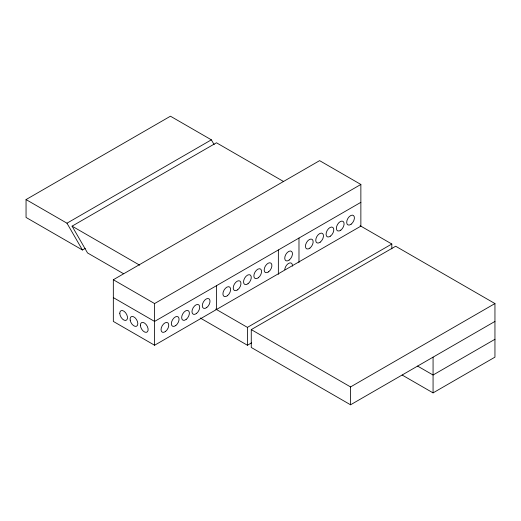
<?xml version="1.0" encoding="UTF-8"?>
<svg xmlns="http://www.w3.org/2000/svg" width="521" height="521" viewBox="0 0 521 521"><rect width="100%" height="100%" fill="white"/><g stroke="black" fill="none" stroke-linecap="round" stroke-linejoin="round"><path stroke-width="0.78" d="M85.255 248.367L82.435 249.995L26.05 217.439L26.05 199.576L170.445 116.209L211.363 139.83L214.138 144.643M26.05 199.576L66.968 223.196L211.363 139.83M123.464 273.681L87.541 252.945L72.074 226.147L216.469 142.78L283.365 181.399M113.331 279.738L319.607 160.644L360.864 184.46L360.864 226.147L154.587 345.241L113.331 321.424L113.331 279.738L154.587 303.561L360.864 184.46M360.864 202.33L154.587 321.424L113.331 297.602M215.727 309.083L247.41 327.377L391.812 244.01L391.812 248.882M494.95 321.424L350.555 404.791L251.265 347.468L251.265 329.604L395.66 246.238L494.95 303.561L494.95 357.152L433.068 392.88L402.179 375.048M200.227 317.999L247.41 345.241L251.636 342.805M251.265 329.604L350.555 386.927L494.95 303.561M494.95 339.288L433.068 375.016L417.621 366.1M360.122 225.717L391.812 244.01M72.074 226.147L139.674 265.176M66.968 223.196L82.435 249.995M433.068 357.152L433.068 392.88M350.555 386.927L350.555 404.791M298.982 238.058L298.982 262.415M278.357 249.963L278.357 274.326M247.41 327.377L247.41 345.241M216.469 285.697L216.469 309.513M154.587 303.561L154.587 345.241M284.753 269.604A5.471 3.159 -60 0 1 289.018 263.19A5.471 3.159 -60 0 1 292.444 266.14M320.2 242.161A5.471 3.159 -60 0 0 322.629 233.545A5.471 3.159 -60 0 0 316.006 238.546A5.471 3.159 -60 0 0 320.2 242.161M309.884 248.113A5.471 3.159 -60 0 0 312.313 239.504A5.471 3.159 -60 0 0 305.69 244.499A5.471 3.159 -60 0 0 309.884 248.113M330.509 236.098A5.471 3.159 -60 0 0 332.945 227.488A5.471 3.159 -60 0 0 326.322 232.483A5.471 3.159 -60 0 0 330.509 236.098M340.825 230.145A5.471 3.159 -60 0 0 343.254 221.529A5.471 3.159 -60 0 0 336.638 226.524A5.471 3.159 -60 0 0 340.825 230.145M351.141 224.186A5.471 3.159 -60 0 0 353.57 215.577A5.471 3.159 -60 0 0 346.947 220.572A5.471 3.159 -60 0 0 351.141 224.186M289.188 260.038A5.471 3.159 -60 0 0 291.617 251.428A5.471 3.159 -60 0 0 284.994 256.423A5.471 3.159 -60 0 0 289.188 260.038M237.687 289.8A5.471 3.159 -60 0 0 240.116 281.184A5.471 3.159 -60 0 0 233.493 286.185A5.471 3.159 -60 0 0 237.687 289.8M227.371 295.752A5.471 3.159 -60 0 0 229.8 287.143A5.471 3.159 -60 0 0 223.177 292.138A5.471 3.159 -60 0 0 227.371 295.752M247.996 283.737A5.471 3.159 -60 0 0 250.432 275.121A5.471 3.159 -60 0 0 243.808 280.122A5.471 3.159 -60 0 0 247.996 283.737M258.312 277.778A5.471 3.159 -60 0 0 260.741 269.168A5.471 3.159 -60 0 0 254.124 274.163A5.471 3.159 -60 0 0 258.312 277.778M268.628 271.825A5.471 3.159 -60 0 0 271.057 263.216A5.471 3.159 -60 0 0 264.434 268.211A5.471 3.159 -60 0 0 268.628 271.825M119.778 313.238A5.471 3.159 60 0 0 125.574 320.454A5.471 3.159 60 0 0 125.574 312.717A5.471 3.159 60 0 0 119.778 313.238M130.172 320.174A5.471 3.159 60 0 0 136.548 326.237A5.471 3.159 60 0 0 135.147 317.862A5.471 3.159 60 0 0 130.172 320.174M140.403 325.234A5.471 3.159 60 0 0 146.271 332.359A5.471 3.159 60 0 0 146.141 324.544A5.471 3.159 60 0 0 140.403 325.234M175.798 325.527A5.471 3.159 -60 0 0 178.228 316.918A5.471 3.159 -60 0 0 171.611 321.913A5.471 3.159 -60 0 0 175.798 325.527M165.483 331.48A5.471 3.159 -60 0 0 167.918 322.87A5.471 3.159 -60 0 0 161.295 327.865A5.471 3.159 -60 0 0 165.483 331.48M186.114 319.464A5.471 3.159 -60 0 0 188.543 310.855A5.471 3.159 -60 0 0 181.92 315.85A5.471 3.159 -60 0 0 186.114 319.464M196.43 313.512A5.471 3.159 -60 0 0 198.859 304.896A5.471 3.159 -60 0 0 192.236 309.891A5.471 3.159 -60 0 0 196.43 313.512M206.739 307.553A5.471 3.159 -60 0 0 209.175 298.943A5.471 3.159 -60 0 0 202.552 303.938A5.471 3.159 -60 0 0 206.739 307.553"/></g></svg>
